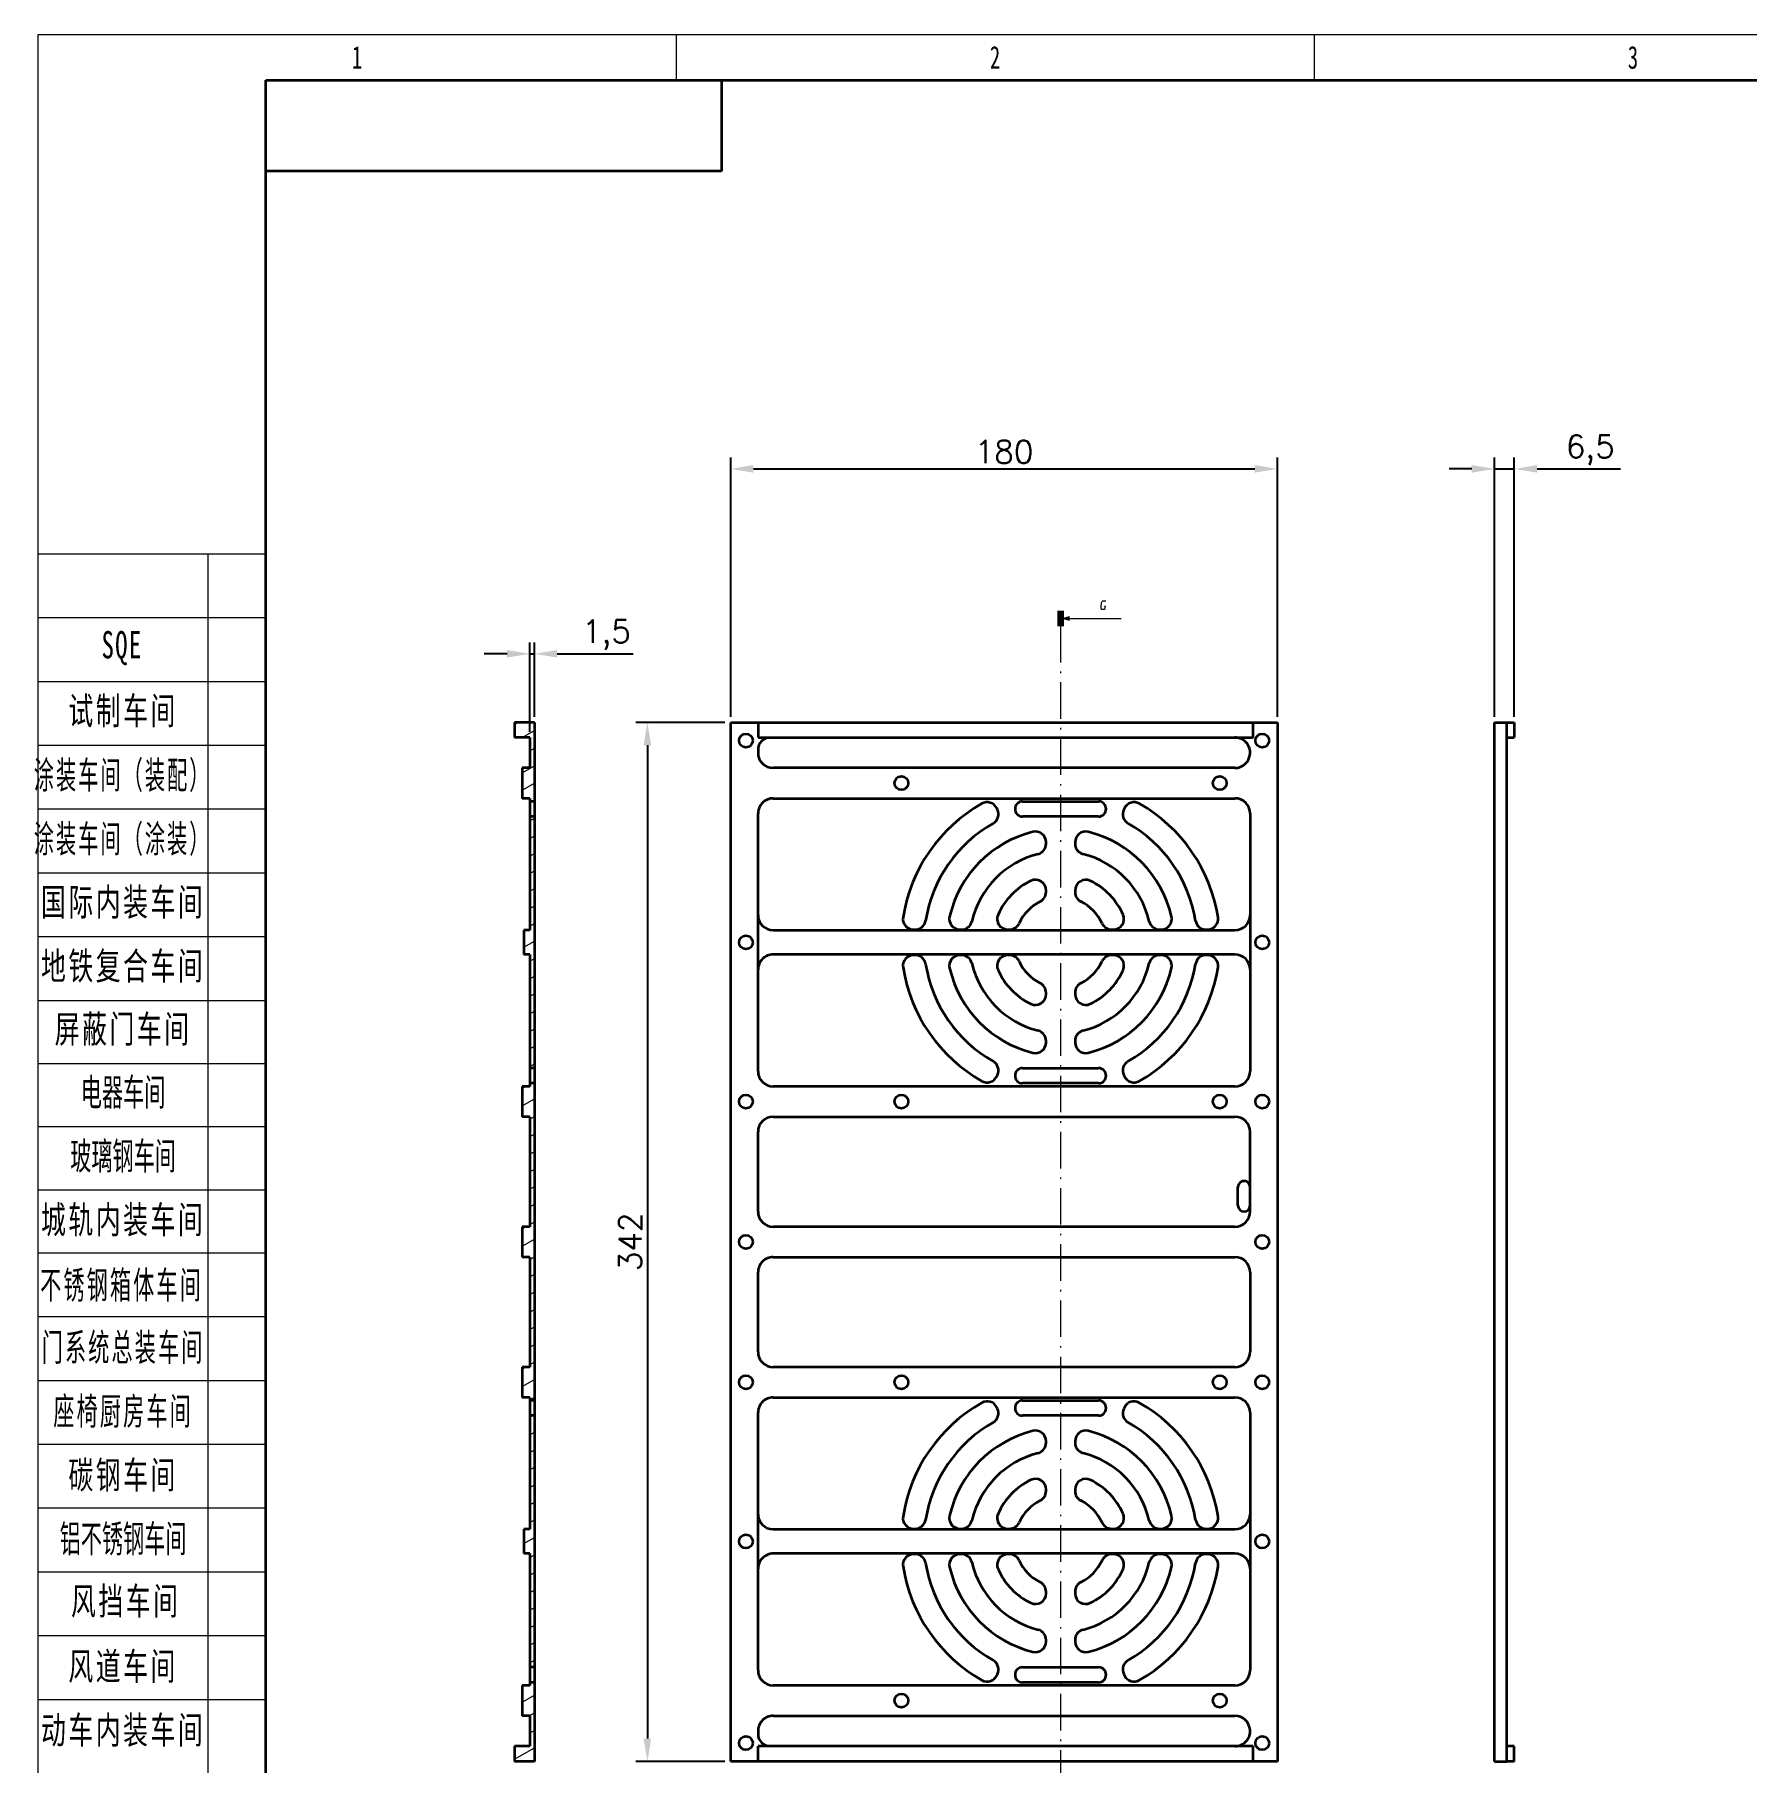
# Model space of a CAD drawing. Header units: millimetres. Extents: x -631 to 3210, y -561 to 2288.
# Drawn here: x 659 to 1222, y 798 to 1366 of the extents above; entities that cross this region are included whole.
import ezdxf
from ezdxf.enums import TextEntityAlignment as Align

# ---------------------------------------------------------------- set-up
doc = ezdxf.new("R2010")
doc.units = ezdxf.units.MM
doc.header["$PDSIZE"] = -5
doc.linetypes.add('DASHDOT', pattern=[18.5, 12, -3, 0.5, -3])
doc.layers.get('0').update_dxf_attribs({"lineweight": 18})
for name, color, linetype, lineweight in [('尺寸线层', 3, 'Continuous', 18), ('粗实线层', 7, 'Continuous', 35), ('细实线层', 7, 'Continuous', 18)]:
    doc.layers.add(name, color=color, linetype=linetype, lineweight=lineweight)
doc.styles.get("Standard").update_dxf_attribs({"font": 'txt.shx', "bigfont": 'gbcbig.shx'})
doc.styles.add('标准', font='', dxfattribs={"width": 0.667})
doc.styles.get('标准').set_extended_font_data('宋体')
doc.dimstyles.get("Standard").update_dxf_attribs({"dimscale": 3, "dimtxt": 0.18, "dimasz": 0.18, "dimexe": 0.18, "dimexo": 0.0625, "dimgap": 0.09, "dimtad": 0, "dimtih": 1, "dimtoh": 1, "dimdec": 4, "dimzin": 0, "dimdsep": 46, "dimtxsty": 'Standard', "dimcen": 0.09, "dimdle": 0.36, "dimadec": 0, "dimazin": 0, "dimtfac": 1, "dimtdec": 4, "dimtofl": 0, "dimtmove": 0, "dimatfit": 3, "dimfxl": 1, "dimtolj": 1, "dimtzin": 0, "dimarcsym": 0})

# ---------------------------------------------------------------- blocks, each defined once
blk = doc.blocks.new('*X1')
at = {"layer": '尺寸线层', "linetype": 'Continuous'}
for p, q in [((-185, 91.49), (-210, 91.49)), ((-191.37, 91.49), (-191.37, -90.21)), ((-185, 84.49), (-210, 84.49)), ((-185, 77.49), (-210, 77.49)), ((-185, 70.49), (-210, 70.49)), ((-185, 63.49), (-210, 63.49)), ((-185, 56.49), (-210, 56.49)), ((-185, 49.49), (-210, 49.49)), ((-185, 42.49), (-210, 42.49)), ((-185, 35.56), (-210, 35.56)), ((-185, 35.56), (-210, 35.56)), ((-185, 28.64), (-210, 28.64)), ((-185, 28.64), (-210, 28.64)), ((-185, 21.71), (-210, 21.71)), ((-185, 21.71), (-210, 21.71)), ((-185, 14.79), (-210, 14.79)), ((-185, 7.79), (-210, 7.79)), ((-185, 0.79), (-210, 0.79)), ((-185, -6.21), (-210, -6.21)), ((-185, -13.21), (-210, -13.21)), ((-185, -20.21), (-210, -20.21)), ((-185, -27.21), (-210, -27.21)), ((-185, -34.21), (-210, -34.21))]:
    blk.add_line(p, q, dxfattribs=at)
at = {"layer": '粗实线层'}
for p, q in [((-185, -143.5), (-185, 143.5)), ((-185, 143.5), (205, 143.5)), ((-135, 143.5), (-135, 133.5)), ((-135, 133.5), (-185, 133.5))]:
    blk.add_line(p, q, dxfattribs=at)
at = {"layer": '细实线层'}
for p, q in [((-210, -148.5), (-210, 148.5)), ((-210, 148.5), (210, 148.5)), ((-140, 148.5), (-140, 143.5)), ((-70, 148.5), (-70, 143.5))]:
    blk.add_line(p, q, dxfattribs=at)
at = {"layer": '尺寸线层', "linetype": 'Continuous', "char_height": 3, "attachment_point": 5, "style": '标准'}
for s, insert, width, line_spacing_factor in [('\\T1.1;\\W0.667;SQE', (-200.8, 81.17), 31.0587, 0.47619), ('\\T1.1;\\W0.667;试制车间', (-200.68, 74.14), 31.0587, 0.57381), ('\\T1.1;\\W0.54149;涂装车间（装配）', (-200.73, 67.06), 27.5396, 0.574243), ('\\T1.1;\\W0.54149;涂装车间（涂装）', (-200.73, 60.06), 27.5396, 0.574243), ('\\T1.1;\\W0.667;国际内装车间', (-200.68, 53.14), 31.0587, 0.561905), ('\\T1.1;\\W0.667;地铁复合车间', (-200.68, 46.14), 31.0587, 0.561905), ('\\T1.1;\\W0.667;屏蔽门车间', (-200.68, 39.21), 31.0587, 0.561905), ('\\W1;{\\W0.567;\\T1;电器车间}', (-200.68, 32.29), 37.2629, 0.561905), ('\\W1;{\\W0.567;\\T1;玻璃钢车间}', (-200.68, 25.29), 37.2629, 0.564286), ('\\T1.1;城轨内装车间', (-200.68, 18.29), 18.6315, 1.15057), ('\\T1.1;{\\W0.567;不锈钢箱体车间}', (-200.85, 11.13), 18.6315, 1.15057), ('\\T1.1;{\\W0.567;门系统总装车间}', (-200.68, 4.29), 18.6315, 1.15057), ('\\T1.1;{\\W0.567;座椅厨房车间}', (-200.68, -2.71), 18.6315, 1.15057), ('\\T1.1;碳钢车间', (-200.68, -9.71), 18.6315, 1.15057), ('{\\W0.567;\\T1;铝不锈钢车间}', (-200.68, -16.71), 18.6315, 1.15057), ('\\T1.1;风挡车间', (-200.39, -23.55), 18.6315, 1.15057), ('\\T1.1;风道车间', (-200.68, -30.71), 18.6315, 1.15057), ('\\T1.1;动车内装车间', (-200.68, -37.71), 18.6315, 1.15057)]:
    blk.add_mtext(s, dxfattribs=dict(at, insert=insert, width=width, line_spacing_factor=line_spacing_factor))
at = {"layer": '尺寸线层', "style": '标准'}
for tag, height, width, p in [('T1', 2.5, 0.667, (-175, 146)), ('T2', 2.5, 0.667, (-105, 146)), ('T3', 2.5, 0.667, (-35, 146)), ('T4', 2.5, 0.667, (35, 146)), ('T5', 2.5, 0.667, (105, 146)), ('T6', 2.5, 0.667, (175, 146)), ('R1', 2.5, 0.667, (207.5, 111.38)), ('SQE', 3.5, 0.667, (-188.18, 80.99)), ('试制车间', 3.5, 0.28375, (-188.18, 73.99)), ('涂装车间（装配）', 3.5, 0.147264, (-188.18, 66.99)), ('涂装车间（涂装）', 3.5, 0.147264, (-188.18, 59.99)), ('国际内装车间', 3.5, 0.189302, (-188.18, 52.99)), ('地铁复合车间', 3.5, 0.186278, (-188.18, 46.02)), ('屏蔽门车间', 3.5, 0.225254, (-188.18, 39.14)), ('R2', 2.5, 0.667, (207.5, 37.12)), ('电器车间', 3.5, 0.292284, (-188.18, 32.21)), ('玻璃钢车间', 3.5, 0.225603, (-188.18, 25.29)), ('城轨内装车间', 3.5, 0.186278, (-188.18, 18.29)), ('不锈钢箱体车间', 3.5, 0.15932, (-188.18, 11.29)), ('门系统总装车间', 3.5, 0.161527, (-188.18, 4.29)), ('座椅厨房车间', 3.5, 0.186516, (-188.18, -2.71)), ('碳钢车间', 3.5, 0.28375, (-188.18, -9.71)), ('铝不锈钢车间', 3.5, 0.186397, (-188.18, -16.71)), ('风挡车间', 3.5, 0.284026, (-188.18, -23.71)), ('风道车间', 3.5, 0.284026, (-188.18, -30.71)), ('动车内装车间', 3.5, 0.186397, (-188.18, -37.71)), ('R3', 2.5, 0.667, (207.5, -37.12)), ('采购部', 3.5, 0.378308, (-188.18, -44.71)), ('检修服务部', 3.5, 0.223014, (-188.18, -51.71)), ('品管部', 3.5, 0.389426, (-188.18, -58.71)), ('生产保障部', 3.5, 0.223356, (-188.18, -65.71)), ('工业化部', 3.5, 0.281557, (-188.18, -72.71)), ('研发部', 3.5, 0.3788, (-188.18, -79.71)), ('旧底图总号', 3, 0.667, (-197.5, -100.5)), ('底图总号', 3, 0.667, (-197.5, -113.5)), ('R4', 2.5, 0.667, (207.5, -111.38)), ('签字', 3, 0.667, (-197.5, -126.5)), ('日期', 3, 0.667, (-197.5, -139.5)), ('B1', 2.5, 0.667, (-175, -146)), ('B2', 2.5, 0.667, (-105, -146)), ('B3', 2.5, 0.667, (-35, -146)), ('B4', 2.5, 0.667, (35, -146)), ('B5', 2.5, 0.667, (105, -146)), ('B6', 2.5, 0.667, (175, -146))]:
    blk.add_attdef(tag, text='', height=height, dxfattribs=dict(at, width=width)).set_placement(p, align=Align.MIDDLE_CENTER)
at = {"layer": '尺寸线层', "style": '标准', "width": 0.667}
blk.add_attdef('图号', text='', height=5.33, rotation=180, dxfattribs=at).set_placement((-160, 138.5), align=Align.MIDDLE_CENTER)
blk = doc.blocks.new('*X15')
at = {"layer": 'Defpoints', "color": 0, "transparency": 16777216}
for p in [(1067.97, 1223.53), (887.97, 1140.08), (1067.97, 1140.08)]:
    blk.add_point(p, dxfattribs=at)
at = {"layer": '尺寸线层', "color": 0, "linetype": 'Continuous', "lineweight": -2, "transparency": 16777216}
for p, q in [((887.97, 1141.96), (887.97, 1227.28)), ((895.47, 1223.53), (1060.47, 1223.53)), ((1067.97, 1141.96), (1067.97, 1227.28))]:
    blk.add_line(p, q, dxfattribs=at)
at = {"layer": '尺寸线层', "color": 0, "transparency": 16777216}
for points in [[(895.47, 1224.78), (895.47, 1222.28), (887.97, 1223.53)], [(1060.47, 1224.78), (1060.47, 1222.28), (1067.97, 1223.53)]]:
    blk.add_solid(points, dxfattribs=at)
at = {"layer": '尺寸线层', "color": 0, "transparency": 16777216, "insert": (977.97, 1229.16), "char_height": 7.5, "width": 36.4286, "attachment_point": 5, "bg_fill": 3, "box_fill_scale": 1.1, "bg_fill_color": 256, "bg_fill_true_color": 13158600, "bg_fill_transparency": 0}
blk.add_mtext('\\A1;180', dxfattribs=at)
blk = doc.blocks.new('*X16')
at = {"layer": 'Defpoints', "color": 0, "transparency": 16777216}
for p in [(887.97, 1140.08), (860.55, 798.08), (887.97, 798.08)]:
    blk.add_point(p, dxfattribs=at)
at = {"layer": '尺寸线层', "color": 0, "linetype": 'Continuous', "lineweight": -2, "transparency": 16777216}
for p, q in [((886.09, 1140.08), (856.8, 1140.08)), ((860.55, 1132.58), (860.55, 805.58)), ((886.09, 798.08), (856.8, 798.08))]:
    blk.add_line(p, q, dxfattribs=at)
at = {"layer": '尺寸线层', "color": 0, "transparency": 16777216}
for points in [[(859.3, 1132.58), (861.8, 1132.58), (860.55, 1140.08)], [(859.3, 805.58), (861.8, 805.58), (860.55, 798.08)]]:
    blk.add_solid(points, dxfattribs=at)
at = {"layer": '尺寸线层', "color": 0, "transparency": 16777216, "insert": (854.92, 969.08), "char_height": 7.5, "width": 38.5714, "attachment_point": 5, "rotation": 90, "bg_fill": 3, "box_fill_scale": 1.1, "bg_fill_color": 256, "bg_fill_true_color": 13158600, "bg_fill_transparency": 0}
blk.add_mtext('\\A1;342', dxfattribs=at)
blk = doc.blocks.new('*X17')
at = {"layer": 'Defpoints', "color": 0, "transparency": 16777216}
for p in [(1145.94, 1223.53), (1139.44, 1140.08), (1145.94, 1140.08)]:
    blk.add_point(p, dxfattribs=at)
at = {"layer": '尺寸线层', "color": 0, "linetype": 'Continuous', "lineweight": -2, "transparency": 16777216}
for p, q in [((1131.94, 1223.53), (1124.44, 1223.53)), ((1139.44, 1141.96), (1139.44, 1227.28)), ((1139.44, 1223.53), (1145.94, 1223.53)), ((1145.94, 1141.96), (1145.94, 1227.28)), ((1153.44, 1223.53), (1180.94, 1223.53))]:
    blk.add_line(p, q, dxfattribs=at)
at = {"layer": '尺寸线层', "color": 0, "transparency": 16777216}
for points in [[(1131.94, 1224.78), (1131.94, 1222.28), (1139.44, 1223.53)], [(1153.44, 1224.78), (1153.44, 1222.28), (1145.94, 1223.53)]]:
    blk.add_solid(points, dxfattribs=at)
at = {"layer": '尺寸线层', "color": 0, "transparency": 16777216, "insert": (1170.94, 1229.78), "char_height": 7.5, "width": 30.7143, "attachment_point": 5, "bg_fill": 3, "box_fill_scale": 1.1, "bg_fill_color": 256, "bg_fill_true_color": 13158600, "bg_fill_transparency": 0}
blk.add_mtext('\\A1;6,5', dxfattribs=at)
blk = doc.blocks.new('*X49')
at = {"layer": 'Defpoints', "color": 0, "transparency": 16777216}
for p in [(821.85, 1162.66), (823.35, 1140.08), (821.85, 1135.08)]:
    blk.add_point(p, dxfattribs=at)
at = {"layer": '尺寸线层', "color": 0, "linetype": 'Continuous', "lineweight": -2, "transparency": 16777216}
for p, q in [((821.85, 1136.96), (821.85, 1166.41)), ((823.35, 1141.96), (823.35, 1166.41)), ((814.35, 1162.66), (806.85, 1162.66)), ((821.85, 1162.66), (823.35, 1162.66)), ((830.85, 1162.66), (855.85, 1162.66))]:
    blk.add_line(p, q, dxfattribs=at)
at = {"layer": '尺寸线层', "color": 0, "transparency": 16777216}
for points in [[(814.35, 1163.91), (814.35, 1161.41), (821.85, 1162.66)], [(830.85, 1163.91), (830.85, 1161.41), (823.35, 1162.66)]]:
    blk.add_solid(points, dxfattribs=at)
at = {"layer": '尺寸线层', "color": 0, "transparency": 16777216, "insert": (847.1, 1168.91), "char_height": 7.5, "width": 29.2857, "attachment_point": 5, "bg_fill": 3, "box_fill_scale": 1.1, "bg_fill_color": 256, "bg_fill_true_color": 13158600, "bg_fill_transparency": 0}
blk.add_mtext('\\A1;1,5', dxfattribs=at)

msp = doc.modelspace()

# ---------------------------------------------------------------- hatches: boundary and pattern name
at = {"lineweight": 13}
msp.add_hatch(color=7, dxfattribs=at).paths.add_polyline_path([(999.57, 1175.084), (996.57, 1174.28), (999.57, 1173.476)], flags=0)

# ---------------------------------------------------------------- linework, layer by layer
at = {"color": 7, "lineweight": 100, "ltscale": 0.125}
msp.add_line((996.57, 1176.78), (996.57, 1171.78), dxfattribs=at)
at = {"color": 7, "lineweight": 13}
msp.add_line((996.57, 1174.28), (1016.57, 1174.28), dxfattribs=at)
at = {"color": 7, "linetype": 'DASHDOT', "lineweight": 13}
msp.add_line((996.57, 1171.78), (996.57, 761.785), dxfattribs=at)
at = {"color": 7, "lineweight": 35, "ltscale": 0.1625}
for p, q in [((823.348, 1140.08), (816.848, 1140.08)), ((823.348, 798.08), (816.848, 798.08))]:
    msp.add_line(p, q, dxfattribs=at)
at = {"color": 7, "lineweight": 35, "ltscale": 0.125}
for p, q in [((816.848, 1140.08), (816.848, 1135.08)), ((896.97, 1140.08), (896.97, 1135.08)), ((1059.97, 1135.08), (1059.97, 1140.08)), ((1145.938, 1140.08), (1145.938, 1135.08)), ((821.848, 1135.08), (816.848, 1135.08)), ((821.848, 803.08), (816.848, 803.08)), ((816.848, 803.08), (816.848, 798.08)), ((896.97, 798.08), (896.97, 803.08)), ((1059.97, 798.08), (1059.97, 803.08)), ((1145.938, 798.08), (1145.938, 803.08))]:
    msp.add_line(p, q, dxfattribs=at)
at = {"color": 7, "lineweight": 13, "ltscale": 0.034083}
msp.add_line((816.848, 1139.399), (818.029, 1140.08), dxfattribs=at)
at = {"color": 7, "lineweight": 35}
for p, q in [((823.348, 1140.08), (823.348, 798.08)), ((887.97, 798.08), (887.97, 1140.08)), ((896.97, 1140.08), (1059.97, 1140.08)), ((1067.97, 1140.08), (1067.97, 798.08)), ((1139.438, 798.08), (1139.438, 1140.08)), ((1143.438, 798.08), (1143.438, 1140.08)), ((896.97, 1135.08), (1059.97, 1135.08)), ((1053.97, 1125.08), (901.97, 1125.08)), ((821.848, 1115.08), (821.848, 1071.68)), ((901.97, 1115.08), (1053.97, 1115.08)), ((896.97, 1025.28), (896.97, 1110.08)), ((984.07, 1114.08), (1009.07, 1114.08)), ((1058.97, 1110.08), (1058.97, 1025.28)), ((1009.07, 1109.08), (984.07, 1109.08)), ((901.97, 1071.68), (1053.97, 1071.68)), ((821.848, 1063.68), (821.848, 1020.28)), ((1053.97, 1063.68), (901.97, 1063.68)), ((984.07, 1026.28), (1009.07, 1026.28)), ((1053.97, 1020.28), (901.97, 1020.28)), ((1009.07, 1021.28), (984.07, 1021.28)), ((821.848, 1010.28), (821.848, 974.08)), ((901.97, 1010.28), (1053.97, 1010.28)), ((896.97, 979.08), (896.97, 1005.28)), ((1058.97, 979.08), (1058.97, 1005.28)), ((1053.97, 974.08), (901.97, 974.08)), ((821.848, 964.08), (821.848, 927.88)), ((901.97, 964.08), (1053.97, 964.08)), ((896.97, 932.88), (896.97, 959.08)), ((1058.97, 959.08), (1058.97, 932.88)), ((1053.97, 927.88), (901.97, 927.88)), ((821.848, 917.88), (821.848, 874.48)), ((901.97, 917.88), (1053.97, 917.88)), ((984.07, 916.88), (1009.07, 916.88)), ((896.97, 828.08), (896.97, 912.88)), ((1009.07, 911.88), (984.07, 911.88)), ((1058.97, 912.88), (1058.97, 828.08)), ((901.97, 874.48), (1053.97, 874.48)), ((821.848, 866.48), (821.848, 823.08)), ((1053.97, 866.48), (901.97, 866.48)), ((984.07, 829.08), (1009.07, 829.08)), ((1053.97, 823.08), (901.97, 823.08)), ((1009.07, 824.08), (984.07, 824.08)), ((901.97, 813.08), (1053.97, 813.08)), ((1059.97, 803.08), (896.97, 803.08)), ((1059.97, 798.08), (896.97, 798.08))]:
    msp.add_line(p, q, dxfattribs=at)
at = {"color": 7, "lineweight": 35, "ltscale": 0.225}
for p, q in [((887.97, 1140.08), (896.97, 1140.08)), ((896.97, 798.08), (887.97, 798.08))]:
    msp.add_line(p, q, dxfattribs=at)
at = {"color": 7, "lineweight": 35, "ltscale": 0.2}
for p, q in [((1059.97, 1140.08), (1067.97, 1140.08)), ((819.848, 1071.68), (819.848, 1063.68)), ((819.848, 874.48), (819.848, 866.48)), ((1067.97, 798.08), (1059.97, 798.08))]:
    msp.add_line(p, q, dxfattribs=at)
at = {"color": 7, "lineweight": 35, "ltscale": 0.1}
for p, q in [((1139.438, 1140.08), (1143.438, 1140.08)), ((1139.438, 798.08), (1143.438, 798.08))]:
    msp.add_line(p, q, dxfattribs=at)
at = {"color": 7, "lineweight": 35, "ltscale": 0.0625}
for p, q in [((1143.438, 1140.08), (1145.938, 1140.08)), ((1143.438, 1135.08), (1145.938, 1135.08)), ((821.848, 1125.08), (819.348, 1125.08)), ((821.848, 1115.08), (819.348, 1115.08)), ((821.848, 1020.28), (819.348, 1020.28)), ((821.848, 1010.28), (819.348, 1010.28)), ((821.848, 974.08), (819.348, 974.08)), ((821.848, 964.08), (819.348, 964.08)), ((821.848, 927.88), (819.348, 927.88)), ((821.848, 917.88), (819.348, 917.88)), ((821.848, 823.08), (819.348, 823.08)), ((821.848, 813.08), (819.348, 813.08)), ((1145.938, 803.08), (1143.438, 803.08)), ((1145.938, 798.08), (1143.438, 798.08))]:
    msp.add_line(p, q, dxfattribs=at)
at = {"color": 7, "lineweight": 13, "ltscale": 0.114879}
msp.add_line((819.369, 1135.08), (823.348, 1137.378), dxfattribs=at)
at = {"color": 7, "lineweight": 35, "ltscale": 0.25}
for p, q in [((821.848, 1135.08), (821.848, 1125.08)), ((819.348, 1125.08), (819.348, 1115.08)), ((819.348, 1020.28), (819.348, 1010.28)), ((819.348, 974.08), (819.348, 964.08)), ((819.348, 927.88), (819.348, 917.88)), ((819.348, 823.08), (819.348, 813.08)), ((821.848, 813.08), (821.848, 803.08))]:
    msp.add_line(p, q, dxfattribs=at)
at = {"color": 7, "lineweight": 35, "ltscale": 0.001047}
msp.add_line((1054.615, 1135.08), (1054.615, 1135.038), dxfattribs=at)
at = {"color": 7, "lineweight": 13, "ltscale": 0.043301}
for p, q in [((821.848, 1130.738), (823.348, 1131.604)), ((821.848, 1107.644), (823.348, 1108.51)), ((821.848, 1101.871), (823.348, 1102.737)), ((821.848, 1096.097), (823.348, 1096.963)), ((821.848, 1090.324), (823.348, 1091.19)), ((821.848, 1084.55), (823.348, 1085.416)), ((821.848, 1078.777), (823.348, 1079.643)), ((821.848, 1073.003), (823.348, 1073.869)), ((821.848, 1061.456), (823.348, 1062.322)), ((821.848, 1055.683), (823.348, 1056.549)), ((821.848, 1049.909), (823.348, 1050.775)), ((821.848, 1044.136), (823.348, 1045.002)), ((821.848, 1038.362), (823.348, 1039.228)), ((821.848, 1032.589), (823.348, 1033.455)), ((821.848, 1026.815), (823.348, 1027.681)), ((821.848, 1009.495), (823.348, 1010.361)), ((821.848, 1003.721), (823.348, 1004.587)), ((821.848, 997.948), (823.348, 998.814)), ((821.848, 992.174), (823.348, 993.04)), ((821.848, 986.401), (823.348, 987.267)), ((821.848, 980.627), (823.348, 981.493)), ((821.848, 974.854), (823.348, 975.72)), ((821.848, 963.307), (823.348, 964.173)), ((821.848, 957.533), (823.348, 958.399)), ((821.848, 951.76), (823.348, 952.626)), ((821.848, 945.986), (823.348, 946.852)), ((821.848, 940.213), (823.348, 941.079)), ((821.848, 934.439), (823.348, 935.305)), ((821.848, 928.666), (823.348, 929.532)), ((821.848, 917.119), (823.348, 917.985)), ((821.848, 905.572), (823.348, 906.438)), ((821.848, 899.798), (823.348, 900.664)), ((821.848, 894.025), (823.348, 894.891)), ((821.848, 888.251), (823.348, 889.117)), ((821.848, 882.478), (823.348, 883.344)), ((821.848, 876.704), (823.348, 877.57)), ((821.848, 865.157), (823.348, 866.023)), ((821.848, 859.384), (823.348, 860.25)), ((821.848, 853.61), (823.348, 854.476)), ((821.848, 847.837), (823.348, 848.703)), ((821.848, 842.063), (823.348, 842.929)), ((821.848, 836.29), (823.348, 837.156)), ((821.848, 830.516), (823.348, 831.382)), ((821.848, 807.422), (823.348, 808.288))]:
    msp.add_line(p, q, dxfattribs=at)
at = {"color": 7, "lineweight": 35, "ltscale": 0.025}
for p, q in [((896.97, 1131.08), (896.97, 1130.08)), ((896.97, 808.08), (896.97, 807.08))]:
    msp.add_line(p, q, dxfattribs=at)
at = {"color": 7, "lineweight": 13, "ltscale": 0.11547}
for p, q in [((819.348, 1123.521), (823.348, 1125.831)), ((819.348, 1117.748), (823.348, 1120.057)), ((819.348, 1013.825), (823.348, 1016.134)), ((819.348, 967.637), (823.348, 969.946)), ((819.348, 921.449), (823.348, 923.758)), ((819.348, 817.526), (823.348, 819.835))]:
    msp.add_line(p, q, dxfattribs=at)
at = {"color": 7, "lineweight": 35, "ltscale": 0.0375}
for p, q in [((823.348, 1114.08), (821.848, 1114.08)), ((823.348, 1109.08), (821.848, 1109.08)), ((823.348, 1026.28), (821.848, 1026.28)), ((823.348, 1021.28), (821.848, 1021.28)), ((823.348, 916.88), (821.848, 916.88)), ((823.348, 911.88), (821.848, 911.88)), ((823.348, 829.08), (821.848, 829.08)), ((823.348, 824.08), (821.848, 824.08))]:
    msp.add_line(p, q, dxfattribs=at)
at = {"color": 7, "lineweight": 13, "ltscale": 0.010177}
msp.add_line((822.996, 1114.08), (823.348, 1114.284), dxfattribs=at)
at = {"color": 7, "lineweight": 35, "ltscale": 0.012531}
for p, q in [((975.772, 1111.355), (975.556, 1111.807)), ((1017.583, 1111.807), (1017.367, 1111.355)), ((975.556, 826.353), (975.772, 826.806)), ((1017.367, 826.806), (1017.583, 826.353))]:
    msp.add_line(p, q, dxfattribs=at)
at = {"color": 7, "lineweight": 35, "ltscale": 0.012894}
for p, q in [((991.799, 1100.143), (991.799, 1100.659)), ((1001.34, 1100.659), (1001.34, 1100.143)), ((991.799, 837.502), (991.799, 838.017)), ((1001.34, 838.017), (1001.34, 837.502))]:
    msp.add_line(p, q, dxfattribs=at)
at = {"color": 7, "lineweight": 35, "ltscale": 0.013928}
for p, q in [((991.799, 1084.228), (991.799, 1084.786)), ((1001.34, 1084.786), (1001.34, 1084.228))]:
    msp.add_line(p, q, dxfattribs=at)
at = {"color": 7, "lineweight": 35, "ltscale": 0.05}
for p, q in [((821.848, 1071.68), (819.848, 1071.68)), ((821.848, 1063.68), (819.848, 1063.68)), ((821.848, 874.48), (819.848, 874.48)), ((821.848, 866.48), (819.848, 866.48))]:
    msp.add_line(p, q, dxfattribs=at)
at = {"color": 7, "lineweight": 35, "ltscale": 0.012659}
for p, q in [((948.177, 1071.869), (948.683, 1071.869)), ((1044.456, 1071.869), (1044.963, 1071.869)), ((948.683, 1063.491), (948.177, 1063.491)), ((1044.963, 1063.491), (1044.456, 1063.491)), ((948.177, 874.669), (948.683, 874.669)), ((1044.456, 874.669), (1044.963, 874.669)), ((948.683, 866.291), (948.177, 866.291)), ((1044.963, 866.291), (1044.456, 866.291))]:
    msp.add_line(p, q, dxfattribs=at)
at = {"color": 7, "lineweight": 35, "ltscale": 0.01283}
for p, q in [((963.45, 1071.869), (963.964, 1071.869)), ((963.964, 1063.491), (963.45, 1063.491)), ((963.45, 874.669), (963.964, 874.669)), ((963.964, 866.291), (963.45, 866.291))]:
    msp.add_line(p, q, dxfattribs=at)
at = {"color": 7, "lineweight": 35, "ltscale": 0.013708}
for p, q in [((979.195, 1071.869), (979.743, 1071.869)), ((1013.396, 1071.869), (1013.944, 1071.869)), ((979.743, 1063.491), (979.195, 1063.491)), ((1013.944, 1063.491), (1013.396, 1063.491)), ((979.195, 874.669), (979.743, 874.669)), ((1013.396, 874.669), (1013.944, 874.669)), ((979.743, 866.291), (979.195, 866.291)), ((1013.944, 866.291), (1013.396, 866.291))]:
    msp.add_line(p, q, dxfattribs=at)
at = {"color": 7, "lineweight": 35, "ltscale": 0.012842}
for p, q in [((1029.175, 1071.869), (1029.689, 1071.869)), ((1029.689, 1063.491), (1029.175, 1063.491)), ((1029.175, 874.669), (1029.689, 874.669)), ((1029.689, 866.291), (1029.175, 866.291))]:
    msp.add_line(p, q, dxfattribs=at)
at = {"color": 7, "lineweight": 13, "ltscale": 0.101036}
for p, q in [((819.848, 1066.075), (823.348, 1068.096)), ((819.848, 869.776), (823.348, 871.797))]:
    msp.add_line(p, q, dxfattribs=at)
at = {"color": 7, "lineweight": 35, "ltscale": 0.013929}
for p, q in [((991.799, 1050.575), (991.799, 1051.132)), ((1001.34, 1051.132), (1001.34, 1050.575)), ((991.799, 887.029), (991.799, 887.586)), ((1001.34, 887.586), (1001.34, 887.029)), ((991.799, 853.375), (991.799, 853.932)), ((1001.34, 853.932), (1001.34, 853.375))]:
    msp.add_line(p, q, dxfattribs=at)
at = {"color": 7, "lineweight": 35, "ltscale": 0.012893}
for p, q in [((991.799, 1034.702), (991.799, 1035.217)), ((1001.34, 1035.217), (1001.34, 1034.702)), ((991.799, 902.943), (991.799, 903.459)), ((1001.34, 903.459), (1001.34, 902.943))]:
    msp.add_line(p, q, dxfattribs=at)
at = {"color": 7, "lineweight": 35, "ltscale": 0.01253}
for p, q in [((975.556, 1023.553), (975.772, 1024.006)), ((1017.367, 1024.006), (1017.583, 1023.553)), ((975.772, 914.155), (975.556, 914.607)), ((1017.583, 914.607), (1017.367, 914.155))]:
    msp.add_line(p, q, dxfattribs=at)
at = {"color": 7, "lineweight": 13, "ltscale": 0.034096}
msp.add_line((819.348, 1019.598), (820.53, 1020.28), dxfattribs=at)
at = {"color": 7, "lineweight": 13, "ltscale": 0.011925}
msp.add_line((821.848, 1021.042), (822.261, 1021.28), dxfattribs=at)
at = {"color": 7, "lineweight": 35, "ltscale": 0.15}
msp.add_line((1054.97, 981.08), (1054.97, 987.08), dxfattribs=at)
at = {"color": 7, "lineweight": 13, "ltscale": 0.033491}
msp.add_line((819.348, 973.41), (820.509, 974.08), dxfattribs=at)
at = {"color": 7, "lineweight": 13, "ltscale": 0.032897}
msp.add_line((819.348, 927.222), (820.488, 927.88), dxfattribs=at)
at = {"color": 7, "lineweight": 13, "ltscale": 0.026752}
msp.add_line((821.848, 911.345), (822.775, 911.88), dxfattribs=at)
at = {"color": 7, "lineweight": 13, "ltscale": 0.049068}
msp.add_line((821.649, 813.08), (823.348, 814.062), dxfattribs=at)
at = {"color": 7, "lineweight": 13, "ltscale": 0.187639}
msp.add_line((816.848, 798.762), (823.348, 802.515), dxfattribs=at)
at = {"color": 7, "lineweight": 35, "ltscale": 0.001046}
msp.add_line((1054.615, 803.122), (1054.615, 803.08), dxfattribs=at)
at = {"color": 7, "lineweight": 13}
for points in [[(1011.198, 1178.375), (1011.023, 1177.255), (1010.077, 1177.255), (1009.938, 1177.675), (1009.903, 1177.99), (1010.077, 1179.39), (1010.253, 1179.88), (1010.532, 1180.055), (1011.478, 1180.055)], [(1010.988, 1178.375), (1011.407, 1178.375)]]:
    msp.add_lwpolyline(points, dxfattribs=at)
at = {"color": 7, "lineweight": 35}
for centre in [(892.97, 1134.08), (1062.97, 1134.08), (944.17, 1120.08), (1048.97, 1120.08), (892.97, 1067.68), (1062.97, 1067.68), (892.97, 1015.28), (944.17, 1015.28), (1048.97, 1015.28), (1062.97, 1015.28), (892.97, 969.08), (1062.97, 969.08), (892.97, 922.88), (944.17, 922.88), (1048.97, 922.88), (1062.97, 922.88), (892.97, 870.48), (1062.97, 870.48), (944.17, 818.08), (1048.97, 818.08), (892.97, 804.08), (1062.97, 804.08)]:
    msp.add_circle(centre, 2.25, dxfattribs=at)
for centre, radius, start, end in [((900.97, 1131.08), 4, 90, 180.00001), ((1053.97, 1130.08), 5, 84.20808, 90), ((1053.97, 1130.08), 5, 270, 82.58075), ((901.97, 1130.08), 5, 180.00001, 270), ((901.97, 1110.08), 5, 90, 180.00001), ((1053.97, 1110.08), 5, 0, 90), ((996.57, 1067.68), 52.5, 119.55984, 170.97205), ((972.396, 1110.302), 3.5, 25.4638, 119.55984), ((972.612, 1109.85), 3.5, 299.60214, 25.4638), ((984.07, 1111.58), 2.5, 90, 270), ((1009.07, 1111.58), 2.5, 270, 90), ((1020.527, 1109.85), 3.5, 154.5362, 240.39786), ((1020.743, 1110.302), 3.5, 60.44016, 154.5362), ((996.57, 1067.68), 52.5, 9.02794, 60.44016), ((996.57, 1067.68), 45, 119.60214, 170.87819), ((996.57, 1067.68), 37.5, 104.07893, 166.92985), ((988.299, 1100.659), 3.5, 0, 104.07893), ((1004.84, 1100.659), 3.5, 75.92108, 180.00001), ((996.57, 1067.68), 37.5, 13.07015, 75.92108), ((996.57, 1067.68), 45, 9.1218, 60.39786), ((988.299, 1100.143), 3.5, 284.29349, 0), ((1004.84, 1100.143), 3.5, 180.00001, 255.70651), ((996.57, 1067.68), 30, 104.29349, 166.73124), ((996.57, 1067.68), 30, 13.26876, 75.70651), ((996.57, 1067.68), 22.5, 115.80466, 156.12903), ((988.299, 1084.786), 3.5, 0, 115.80466), ((1004.84, 1084.786), 3.5, 64.19534, 179.99999), ((996.57, 1067.68), 22.5, 23.87098, 64.19534), ((996.57, 1067.68), 15, 116.5558, 155.44191), ((988.299, 1084.228), 3.5, 296.55581, 0), ((1004.84, 1084.228), 3.5, 180.00001, 243.4442), ((996.57, 1067.68), 15, 24.5581, 63.44419), ((901.97, 1076.68), 5, 180.00001, 270), ((948.177, 1075.369), 3.5, 170.97205, 270), ((963.45, 1075.369), 3.5, 166.92985, 270), ((979.195, 1075.369), 3.5, 156.12903, 270), ((1013.944, 1075.369), 3.5, 270, 23.87098), ((1029.689, 1075.369), 3.5, 270, 13.07015), ((1044.963, 1075.369), 3.5, 270, 9.02794), ((1053.97, 1076.68), 5, 270, 360), ((948.683, 1075.369), 3.5, 270, 350.87819), ((963.964, 1075.369), 3.5, 270, 346.73123), ((979.743, 1075.369), 3.5, 270, 335.4419), ((1013.396, 1075.369), 3.5, 204.55809, 270), ((1029.175, 1075.369), 3.5, 193.26876, 270), ((1044.456, 1075.369), 3.5, 189.12181, 270), ((901.97, 1058.68), 5, 90, 180.00001), ((1053.97, 1058.68), 5, 0, 90), ((948.177, 1059.991), 3.5, 90, 189.02795), ((996.57, 1067.68), 52.5, 189.02795, 240.44016), ((948.683, 1059.991), 3.5, 9.1218, 90), ((996.57, 1067.68), 45, 189.12181, 240.39786), ((963.45, 1059.991), 3.5, 90, 193.07015), ((996.57, 1067.68), 37.5, 193.07015, 255.92107), ((963.964, 1059.991), 3.5, 13.26876, 90), ((996.57, 1067.68), 30, 193.26876, 255.70651), ((979.195, 1059.991), 3.5, 90, 203.87098), ((996.57, 1067.68), 22.5, 203.87097, 244.19534), ((979.743, 1059.991), 3.5, 24.5581, 90), ((996.57, 1067.68), 15, 204.55809, 243.4442), ((996.57, 1067.68), 15, 296.55581, 335.4419), ((996.57, 1067.68), 30, 284.29349, 346.73124), ((996.57, 1067.68), 37.5, 284.07892, 346.92985), ((996.57, 1067.68), 22.5, 295.80466, 336.12902), ((1013.396, 1059.991), 3.5, 90, 155.44191), ((1013.944, 1059.991), 3.5, 336.12902, 90), ((996.57, 1067.68), 45, 299.60214, 350.8782), ((996.57, 1067.68), 52.5, 299.55984, 350.97206), ((1029.175, 1059.991), 3.5, 90, 166.73124), ((1029.689, 1059.991), 3.5, 346.92985, 90), ((1044.456, 1059.991), 3.5, 90, 170.87819), ((1044.963, 1059.991), 3.5, 350.97206, 90), ((988.299, 1051.132), 3.5, 0, 63.44419), ((1004.84, 1051.132), 3.5, 116.5558, 180.00001), ((988.299, 1050.575), 3.5, 244.19534, 0), ((1004.84, 1050.575), 3.5, 180.00001, 295.80466), ((988.299, 1035.217), 3.5, 0, 75.70651), ((1004.84, 1035.217), 3.5, 104.29349, 180.00001), ((988.299, 1034.702), 3.5, 255.92107, 0), ((1004.84, 1034.702), 3.5, 180.00001, 284.07892), ((901.97, 1025.28), 5, 180.00001, 270), ((972.612, 1025.511), 3.5, 334.5362, 60.39786), ((984.07, 1023.78), 2.5, 90, 270), ((1009.07, 1023.78), 2.5, 270, 90), ((1020.527, 1025.511), 3.5, 119.60214, 205.4638), ((1053.97, 1025.28), 5, 270, 360), ((972.396, 1025.058), 3.5, 240.44016, 334.5362), ((1020.743, 1025.058), 3.5, 205.4638, 299.55984), ((901.97, 1005.28), 5, 90, 180), ((1053.97, 1005.28), 5, 0, 90), ((1056.97, 987.08), 2, 0, 180.00001), ((901.97, 979.08), 5, 180.00001, 270.00001), ((1053.97, 979.08), 5, 270, 360), ((1056.97, 981.08), 2, 180.00001, 0), ((901.97, 959.08), 5, 90, 180.00001), ((1053.97, 959.08), 5, 0, 90), ((901.97, 932.88), 5, 180.00001, 270), ((1053.97, 932.88), 5, 270, 360), ((901.97, 912.88), 5, 90, 180.00001), ((996.57, 870.48), 52.5, 119.55984, 170.97205), ((972.396, 913.102), 3.5, 25.4638, 119.55984), ((984.07, 914.38), 2.5, 90, 270), ((1009.07, 914.38), 2.5, 270, 90), ((1020.743, 913.102), 3.5, 60.44016, 154.5362), ((996.57, 870.48), 52.5, 9.02794, 60.44016), ((1053.97, 912.88), 5, 0, 90), ((972.612, 912.65), 3.5, 299.60214, 25.4638), ((1020.527, 912.65), 3.5, 154.5362, 240.39786), ((996.57, 870.48), 45, 119.60214, 170.87819), ((996.57, 870.48), 37.5, 104.07893, 166.92985), ((988.299, 903.459), 3.5, 0, 104.07893), ((1004.84, 903.459), 3.5, 75.92108, 180.00001), ((996.57, 870.48), 37.5, 13.07015, 75.92108), ((996.57, 870.48), 45, 9.1218, 60.39786), ((996.57, 870.48), 30, 104.29349, 166.73124), ((988.299, 902.943), 3.5, 284.29349, 0), ((1004.84, 902.943), 3.5, 180.00001, 255.70651), ((996.57, 870.48), 30, 13.26876, 75.70651), ((996.57, 870.48), 22.5, 115.80466, 156.12903), ((988.299, 887.586), 3.5, 0, 115.80466), ((1004.84, 887.586), 3.5, 64.19534, 180.00001), ((996.57, 870.48), 22.5, 23.87098, 64.19534), ((996.57, 870.48), 15, 116.5558, 155.44191), ((988.299, 887.029), 3.5, 296.55581, 0), ((1004.84, 887.029), 3.5, 180.00001, 243.4442), ((996.57, 870.48), 15, 24.5581, 63.44419), ((901.97, 879.48), 5, 180.00001, 270), ((948.177, 878.169), 3.5, 170.97205, 270), ((948.683, 878.169), 3.5, 270, 350.87819), ((963.45, 878.169), 3.5, 166.92985, 270), ((963.964, 878.169), 3.5, 270, 346.73123), ((979.195, 878.169), 3.5, 156.12903, 270), ((979.743, 878.169), 3.5, 270, 335.4419), ((1013.396, 878.169), 3.5, 204.55809, 270), ((1013.944, 878.169), 3.5, 270, 23.87098), ((1029.175, 878.169), 3.5, 193.26876, 270), ((1029.689, 878.169), 3.5, 270, 13.07015), ((1044.456, 878.169), 3.5, 189.12181, 270), ((1044.963, 878.169), 3.5, 270, 9.02794), ((1053.97, 879.48), 5, 270, 360), ((901.97, 861.48), 5, 90, 180.00001), ((948.177, 862.791), 3.5, 90, 189.02795), ((948.683, 862.791), 3.5, 9.1218, 90), ((963.45, 862.791), 3.5, 90, 193.07015), ((963.964, 862.791), 3.5, 13.26876, 90), ((979.195, 862.791), 3.5, 90, 203.87098), ((979.743, 862.791), 3.5, 24.5581, 90), ((1013.396, 862.791), 3.5, 90, 155.44191), ((1013.944, 862.791), 3.5, 336.12902, 90), ((1029.175, 862.791), 3.5, 90, 166.73124), ((1029.689, 862.791), 3.5, 346.92985, 90), ((1044.456, 862.791), 3.5, 90, 170.87819), ((1044.963, 862.791), 3.5, 350.97206, 90), ((1053.97, 861.48), 5, 0, 90), ((996.57, 870.48), 52.5, 189.02795, 240.44016), ((996.57, 870.48), 45, 189.12181, 240.39786), ((996.57, 870.48), 37.5, 193.07015, 255.92107), ((996.57, 870.48), 30, 193.26876, 255.70651), ((996.57, 870.48), 22.5, 203.87097, 244.19534), ((996.57, 870.48), 15, 204.55809, 243.4442), ((996.57, 870.48), 15, 296.55581, 335.4419), ((996.57, 870.48), 30, 284.29349, 346.73124), ((996.57, 870.48), 37.5, 284.07892, 346.92985), ((996.57, 870.48), 22.5, 295.80466, 336.12902), ((996.57, 870.48), 45, 299.60214, 350.8782), ((996.57, 870.48), 52.5, 299.55984, 350.97206), ((988.299, 853.375), 3.5, 244.19534, 0), ((988.299, 853.932), 3.5, 0, 63.44419), ((1004.84, 853.932), 3.5, 116.5558, 179.99999), ((1004.84, 853.375), 3.5, 180.00001, 295.80466), ((988.299, 837.502), 3.5, 255.92107, 360), ((988.299, 838.017), 3.5, 0, 75.70651), ((1004.84, 838.017), 3.5, 104.29349, 180.00001), ((1004.84, 837.502), 3.5, 180.00001, 284.07892), ((972.612, 828.311), 3.5, 334.5362, 60.39786), ((1020.527, 828.311), 3.5, 119.60214, 205.4638), ((901.97, 828.08), 5, 180.00001, 270), ((972.396, 827.858), 3.5, 240.44016, 334.5362), ((984.07, 826.58), 2.5, 90, 270), ((1009.07, 826.58), 2.5, 270, 90), ((1020.743, 827.858), 3.5, 205.4638, 299.55984), ((1053.97, 828.08), 5, 270, 360), ((901.97, 808.08), 5, 90, 180.00001), ((1053.97, 808.08), 5, 277.41925, 90), ((900.97, 807.08), 4, 180.00001, 270), ((1053.97, 808.08), 5, 270, 277.4188)]:
    msp.add_arc(centre, radius, start, end, dxfattribs=at)

# ---------------------------------------------------------------- block references
ref = msp.add_blockref('*X1', (1290, 921), dxfattribs=dict(xscale=3, yscale=3, zscale=3))
ref.add_attrib('T1', '1', dxfattribs={"layer": '尺寸线层', "height": 7.5, "style": '标准', "width": 0.667}).set_placement((765, 1359), align=Align.MIDDLE_CENTER)
ref.add_attrib('T2', '2', dxfattribs={"layer": '尺寸线层', "height": 7.5, "style": '标准', "width": 0.667}).set_placement((975, 1359), align=Align.MIDDLE_CENTER)
ref.add_attrib('T3', '3', dxfattribs={"layer": '尺寸线层', "height": 7.5, "style": '标准', "width": 0.667}).set_placement((1185, 1359), align=Align.MIDDLE_CENTER)

# ---------------------------------------------------------------- next in the draw order: dimensions: what is measured, and where the dimension line sits
at = {"layer": '尺寸线层'}
dim = msp.add_linear_dim(base=(1145.938, 1223.534), p1=(1139.438, 1140.08), p2=(1145.938, 1140.08), dimstyle='Standard', override={"dimtxt": 2.5, "dimasz": 2.5, "dimexe": 1.25, "dimexo": 0.625, "dimgap": 0.625, "dimtad": 1, "dimtih": 0, "dimtoh": 0, "dimdec": 2, "dimzin": 8, "dimdsep": 44, "dimsah": 1, "dimdle": 5, "dimtdec": 2, "dimtofl": 1, "dimatfit": 0, "dimtfill": 1, "dimtzin": 8}, dxfattribs=at)
dim.commit()
dim.dimension.update_dxf_attribs({"geometry": '*X17', "text_midpoint": (1170.938, 1229.784)})
dim = msp.add_linear_dim(base=(1067.97, 1223.534), p1=(887.97, 1140.08), p2=(1067.97, 1140.08), angle=180, dimstyle='Standard', override={"dimtxt": 2.5, "dimasz": 2.5, "dimexe": 1.25, "dimexo": 0.625, "dimgap": 0.625, "dimtad": 1, "dimtih": 0, "dimtoh": 0, "dimdec": 2, "dimzin": 8, "dimdsep": 44, "dimsah": 1, "dimdle": 5, "dimtdec": 2, "dimtofl": 1, "dimatfit": 0, "dimtfill": 1, "dimtzin": 8}, dxfattribs=at)
dim.commit()
dim.dimension.update_dxf_attribs({"geometry": '*X15', "text_midpoint": (977.97, 1229.159)})

# ---------------------------------------------------------------- next in the draw order: dimensions: what is measured, and where the dimension line sits
dim = msp.add_linear_dim(base=(860.548, 798.08), p1=(887.97, 1140.08), p2=(887.97, 798.08), angle=90, dimstyle='Standard', override={"dimtxt": 2.5, "dimasz": 2.5, "dimexe": 1.25, "dimexo": 0.625, "dimgap": 0.625, "dimtad": 1, "dimtih": 0, "dimtoh": 0, "dimdec": 2, "dimzin": 8, "dimdsep": 44, "dimsah": 1, "dimdle": 5, "dimtdec": 2, "dimtofl": 1, "dimatfit": 0, "dimtfill": 1, "dimtzin": 8}, dxfattribs=at)
dim.commit()
dim.dimension.update_dxf_attribs({"geometry": '*X16', "text_midpoint": (854.923, 969.08)})

# ---------------------------------------------------------------- next in the draw order: dimensions: what is measured, and where the dimension line sits
dim = msp.add_linear_dim(base=(821.848, 1162.657), p1=(823.348, 1140.08), p2=(821.848, 1135.08), dimstyle='Standard', override={"dimtxt": 2.5, "dimasz": 2.5, "dimexe": 1.25, "dimexo": 0.625, "dimgap": 0.625, "dimtad": 1, "dimtih": 0, "dimtoh": 0, "dimdec": 2, "dimzin": 8, "dimdsep": 44, "dimsah": 1, "dimdle": 5, "dimtdec": 2, "dimtofl": 1, "dimatfit": 0, "dimtfill": 1, "dimtzin": 8}, dxfattribs=at)
dim.commit()
dim.dimension.update_dxf_attribs({"geometry": '*X49', "text_midpoint": (847.098, 1162.657), "dimtype": 160})

doc.saveas('drawing.dxf')
